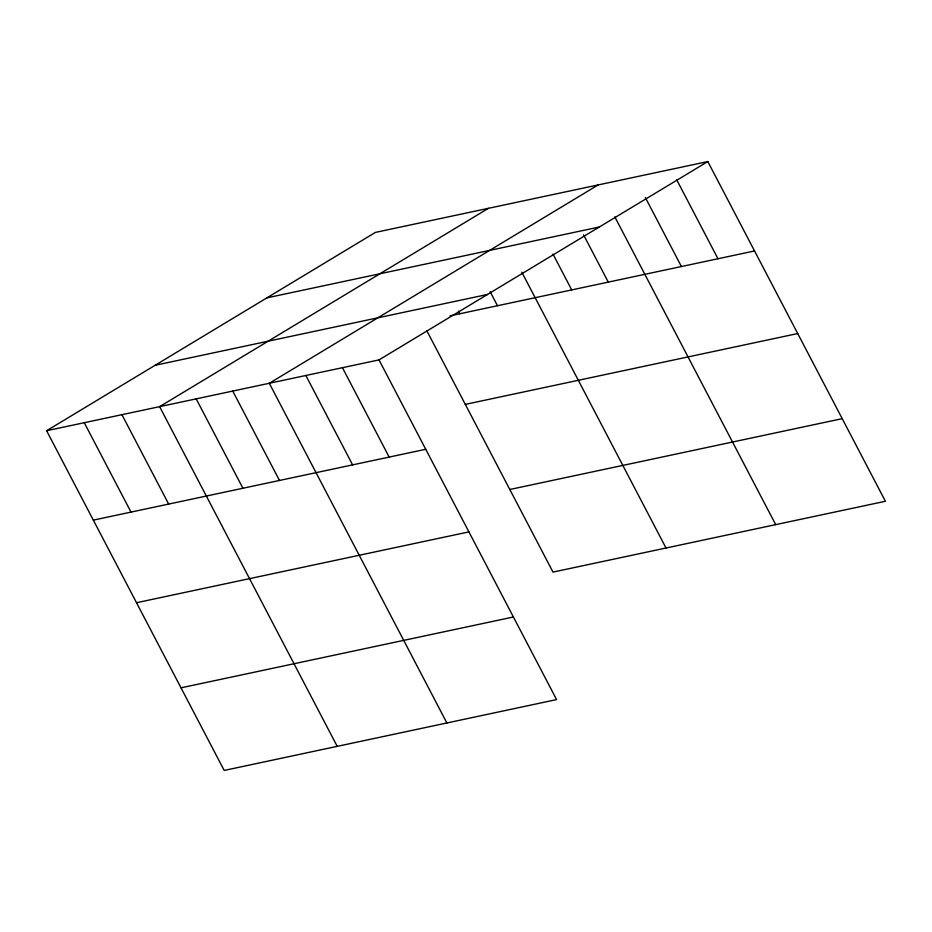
<?xml version="1.0" encoding="UTF-8"?>
<svg xmlns="http://www.w3.org/2000/svg" width="932" height="932" viewBox="0 0 932 932"><rect width="100%" height="100%" fill="white"/><g stroke="black" fill="none" stroke-linecap="round" stroke-linejoin="round"><path stroke-width="1.4" d="M46.6 430.735L379.009 359.903L556.59 699.594L224.193 770.438L46.6 430.735L375.41 232.406L707.807 161.562L885.4 501.265L552.991 572.097L426.786 330.685M488.426 208.314L159.617 406.655L337.209 746.346M598.123 184.944L269.313 383.285L446.894 722.976M379.009 359.903L707.807 161.562M266.901 297.856L599.311 227.012M155.108 365.286L487.506 294.454M450.04 315.843L754.536 250.953M465.324 404.383L797.722 333.551M93.328 520.126L425.738 449.294M509.816 489.498L842.213 418.654M136.515 602.724L468.913 531.892M181.006 687.828L513.404 616.996M676.585 179.573L717.978 258.747M645.363 197.584L681.409 266.529M614.805 216.865L775.704 524.634M583.583 234.876L608.281 282.116M553.025 254.156L571.724 289.91M521.803 272.167L666.007 548.016M490.139 291.681L497.478 305.731M458.474 311.206L459.814 313.758M342.44 367.697L389.168 457.088M305.871 375.491L352.611 464.87M232.744 391.067L279.472 480.458M196.186 398.861L242.914 488.252M121.941 414.682L168.669 504.072M84.276 422.709L131.004 512.099"/></g></svg>
